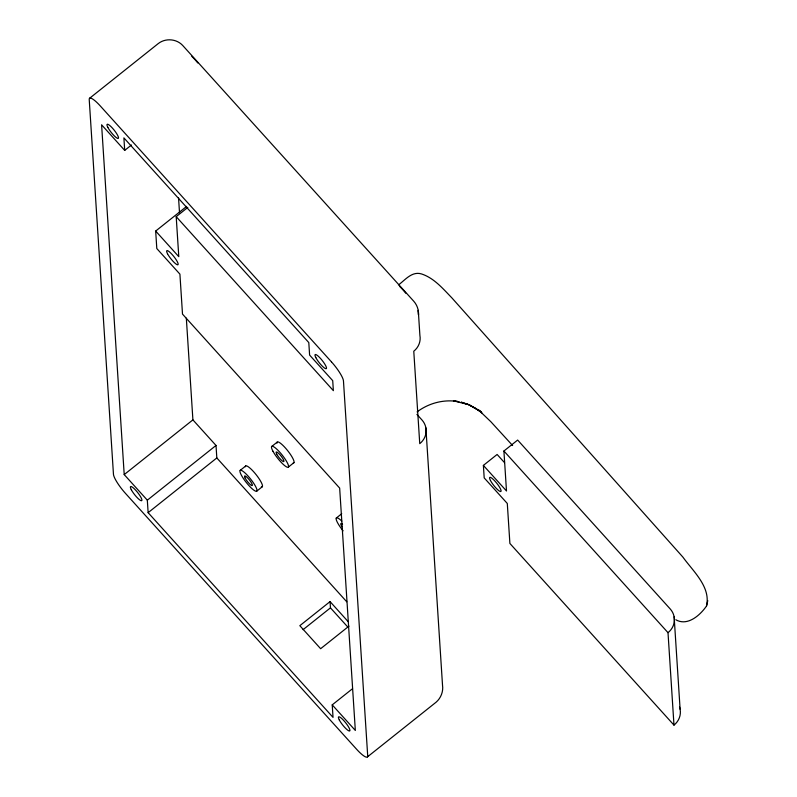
<?xml version="1.0" encoding="UTF-8"?>
<svg xmlns="http://www.w3.org/2000/svg" width="797" height="797" viewBox="0 0 797 797"><rect width="100%" height="100%" fill="white"/><g stroke="black" fill="none" stroke-linecap="round" stroke-linejoin="round"><path stroke-width="1.2" d="M675.816 619.747C687.552 626.552 700.194 615.184 706.501 606.029C711.024 586.951 693.021 571.22 682.929 557.143L451.769 297.769C442.903 288.644 434.006 277.994 421.513 273.939C411.949 271 405.225 279.936 398.46 284.947M706.501 606.029L707.776 600.629M89.523 98.33L158.214 43.606C165.368 37.927 176.416 38.704 182.643 45.399L413.773 301.256C417.03 304.902 418.804 309.854 418.485 314.755L418.276 310.362L419.889 335.348A17.952 16.827 -3.7 0 1 413.773 351.228L419.75 443.67A17.952 16.827 -3.7 0 0 421.932 419.929L416.931 414.4M352.543 688.688L332.219 704.867L333.036 717.36L148.132 512.67L147.325 500.177L124.212 474.594L101.598 124.8L124.701 150.384L131.475 144.994M332.219 704.867L355.332 730.451L339.661 488.093L182.503 314.108L179.913 274.138L156.8 248.544L155.674 231.06L186.628 206.393M155.674 231.06L178.787 256.644L176.197 216.664L187.813 207.419M124.212 474.594L192.904 419.87L186.329 318.162M147.325 500.177L216.017 445.453L192.904 419.87M148.132 512.67L216.824 457.946L216.017 445.453M240.216 470.36L245.715 465.976M271.618 446.559L277.117 442.176M256.714 491.191A13.29 2.76 51.5 0 0 246.313 474.195A13.29 2.76 51.5 0 0 242.378 476.935A13.29 2.76 51.5 0 0 256.714 491.191L262.213 486.808M288.454 467.022L293.954 462.649M336.244 518.1L341.734 513.716M679.552 707.108A17.952 16.827 -3.7 0 1 673.983 725.121L509.891 543.454L507.3 503.475L484.197 477.891L483.38 465.398L497.119 454.459L504.551 462.678M483.38 465.398L506.493 490.992L503.913 451.012L517.652 440.064L670.197 608.938A17.952 16.827 -3.7 0 1 668.006 632.669L673.983 725.121M348.359 621.869L330.058 601.605L299.831 625.685L320.633 648.708L348.966 626.133M303.069 629.67L330.456 607.852L330.058 601.605M367.407 756.921L436.108 702.197C440.93 698.072 443.501 691.437 442.514 685.141L425.877 427.8M417.09 411.88C429.005 402.963 444.327 398.958 459.012 401.758L453.463 400.821L469.034 404.756L480.99 411.76L469.034 404.756L461.184 402.166L468.596 404.657L475.54 408.233L481.846 412.826L478.07 409.489L490.803 421.673L512.61 445.523M503.913 451.012L668.006 632.669M176.197 216.664L333.365 390.66L332.718 380.657L309.605 355.073L308.798 342.58L123.894 137.891L124.701 150.384M216.824 457.946L346.755 601.785M330.456 607.852L347.93 627.189M674.132 616.798L680.11 709.24M178.548 197.835L179.514 212.719M245.406 466.743A13.29 2.76 51.5 0 1 256.236 474.813A13.29 2.76 51.5 0 1 261.346 486.867M277.007 443.172A13.29 2.76 51.5 0 1 287.059 449.906A13.29 2.76 51.5 0 1 293.266 462.947M191.798 56.338A17.952 3.736 51.5 0 1 197.776 62.953M399.805 286.611A17.952 3.736 51.5 0 1 405.793 293.236M343.128 530.832A13.29 2.76 51.5 0 1 336.135 519.096A13.29 2.76 51.5 0 1 341.774 521.049M341.983 526.757A6.107 1.265 51.5 0 1 342.58 524.316M331.502 361.918L100.382 106.061A17.952 3.736 51.5 0 0 89.224 99.515L113.463 474.295A17.952 3.736 51.5 0 0 125.428 493.333L356.548 749.19A17.952 3.736 51.5 0 0 367.696 755.745L343.467 380.966A17.952 3.736 51.5 0 0 331.502 361.918M131.266 489.657A8.976 1.863 51.5 0 0 141.278 500.735A8.976 1.863 51.5 0 0 135.968 490.514A8.976 1.863 51.5 0 0 131.266 489.657M107.844 127.371A8.976 1.863 51.5 0 0 117.846 138.449A8.976 1.863 51.5 0 0 112.546 128.227A8.976 1.863 51.5 0 0 107.844 127.371M339.283 719.93A8.976 1.863 51.5 0 0 349.285 731.008A8.976 1.863 51.5 0 0 343.985 720.787A8.976 1.863 51.5 0 0 339.283 719.93M167.509 253.735A8.976 1.863 51.5 0 0 177.522 264.813A8.976 1.863 51.5 0 0 172.212 254.592A8.976 1.863 51.5 0 0 167.509 253.735M315.851 357.644A8.976 1.863 51.5 0 0 325.863 368.722A8.976 1.863 51.5 0 0 320.553 358.501A8.976 1.863 51.5 0 0 315.851 357.644M273.002 451.321A13.29 2.76 51.5 0 0 287.777 467.321A13.29 2.76 51.5 0 0 279.329 451.72A13.29 2.76 51.5 0 0 273.002 451.321M245.137 478.07A6.107 1.265 51.5 0 0 251.942 485.602A6.107 1.265 51.5 0 0 248.335 478.648A6.107 1.265 51.5 0 0 245.137 478.07M276.698 454.081A6.107 1.265 51.5 0 0 283.513 461.622A6.107 1.265 51.5 0 0 279.896 454.669A6.107 1.265 51.5 0 0 276.698 454.081M490.444 480.461A8.976 1.863 51.5 0 0 500.446 491.54A8.976 1.863 51.5 0 0 495.146 481.318A8.976 1.863 51.5 0 0 490.444 480.461"/></g></svg>
